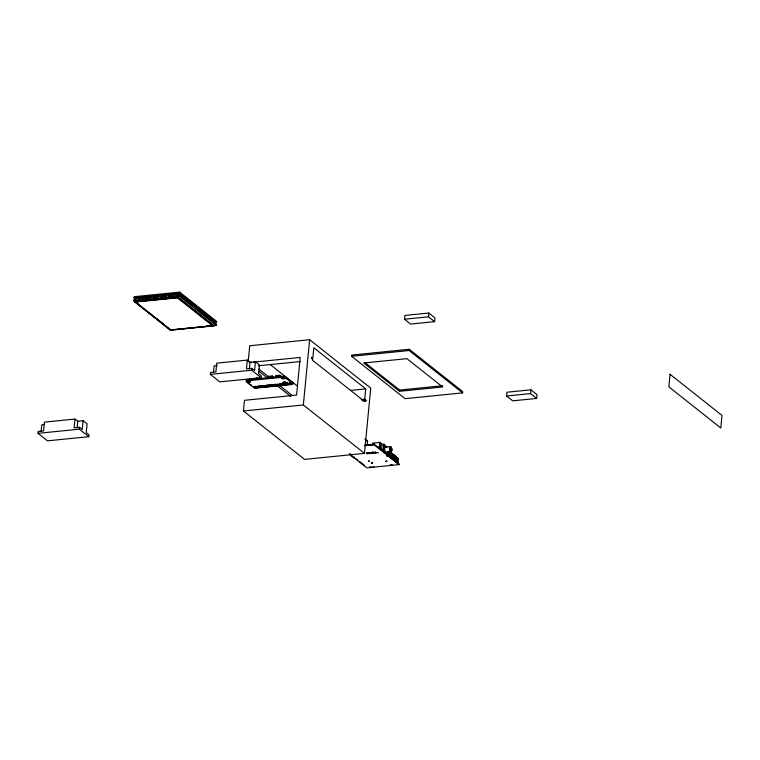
<?xml version="1.0" encoding="UTF-8"?>
<svg xmlns="http://www.w3.org/2000/svg" width="760" height="760" viewBox="0 0 760 760"><rect width="100%" height="100%" fill="white"/><g stroke="black" fill="none" stroke-linecap="round" stroke-linejoin="round"><path stroke-width="1.14" d="M38 433.333L38.18 431.452L43.576 430.91L44.422 422.132L74.974 419.064L77.719 421.24L83.115 420.698L87.087 423.842L86.241 432.63L88.986 434.805L88.806 436.686L47.471 440.838L38 433.333L79.335 429.181L88.806 436.686M41.145 431.433L41.781 424.849L43.938 424.631M74.974 419.064L74.129 427.842L79.515 427.3L82.26 429.485L83.115 420.698M77.083 427.823L77.719 421.24M79.335 429.181L79.515 427.3M154.993 317.623L133.741 300.789L133.893 299.212L179.417 294.642L216.391 323.931L216.239 325.498L170.706 330.068L156.845 319.086M135.888 299.108L134.045 297.644L134.13 296.704L179.655 292.135L216.629 321.423L216.543 322.363L214.206 322.591M134.586 301.863L134.653 301.235L177.783 296.903L213.531 325.223L213.465 325.85L170.335 330.182L134.586 301.863L177.716 297.53L213.465 325.85M134.795 299.402L134.947 297.825L179.274 293.379L215.631 322.173L215.479 323.75M170.335 330.182L170.401 329.555M177.716 297.53L177.783 296.903M179.274 293.379L179.123 294.947L175.626 295.298M216.239 325.498L179.265 296.21L179.417 294.642M216.543 322.363L179.569 293.075L179.655 292.135M210.33 374.376L210.511 372.495L215.906 371.953L216.752 363.166L247.304 360.097L250.049 362.283L255.445 361.741L259.416 364.885L258.571 373.673L261.316 375.849L261.136 377.729L219.802 381.881L210.33 374.376L251.665 370.224L261.136 377.729M213.475 372.476L214.111 365.892L217.341 365.57M247.304 360.097L246.458 368.885L251.845 368.344L254.6 370.519L255.445 361.741M248.206 361.551L249.726 345.743L309.633 339.72L370.737 388.123L364.458 453.378L304.551 459.391L243.447 410.989L244.473 400.32L296.59 395.086L300.209 357.447L253.887 362.102M247.845 382.166L247.779 382.793L251.294 385.577L251.36 384.949M249.413 368.866L250.049 362.283M251.665 370.224L251.845 368.344M272.241 375.972L271.681 377.15L268.451 377.473L268.052 376.95L268.109 376.39L272.241 375.972L273.771 377.178M279.784 375.212L279.233 376.39L275.994 376.713L275.595 376.19L275.652 375.63L279.784 375.212L281.314 376.428M287.346 382.394L287.261 383.334L257.308 386.337L258.827 387.552L288.781 384.541L285.731 382.118L282.729 382.423L284.259 383.629M364.458 453.378L303.344 404.976L309.633 339.72M351.623 356.307L351.738 355.053L409.25 349.277L462.716 391.628L462.593 392.882L405.089 398.658L351.623 356.307L409.127 350.531L462.593 392.882M364.619 400.491L364.524 401.441L312.626 360.325L312.712 359.385L311.486 358.416L311.609 357.162L312.835 358.131L313.832 347.776L365.731 388.892L364.733 399.237L365.959 400.206L365.835 401.46L364.619 400.491L362.273 400.729M365.55 445.341L366.282 445.274M366.671 444.676L366.282 445.331L367.004 444.59M367.298 445.246L367.526 441.037M368.714 445.094L368.771 444.467L369.559 444.942M368.933 445.037L368.771 444.467M370.015 444.999L371.735 445.094M372.381 445.483L372.609 443.127L379.8 442.405L382.175 444.296M374.186 444.173L399.209 463.99L399.142 464.616L374.119 444.799L374.186 444.173L364.942 445.094M383.658 446.728L383.315 450.262L379.344 447.117L379.8 442.405M384.047 451.981L384.674 445.398L386.973 447.212M386.678 455.059L386.945 452.238M387.096 454.404L387.315 452.209M387.286 455.002L387.562 452.171M387.495 454.698L387.771 451.877L388.702 452.067M388.113 454.641L388.379 452.095M388.426 455.164L388.797 451.402M387.562 456.276L388.569 456.18L388.997 452.029M387.277 454.812L389.034 454.736L388.569 456.18M389.462 455.44L388.844 455.497L389.205 451.734L390.137 451.924L389.776 455.686L389.823 451.668M389.405 456.646L389.937 452.314L390.555 452.248L390.507 456.266L389.576 456.076M388.436 455.354L389.776 455.316L390.137 457.226L390.678 452.894L391.286 452.837L391.238 456.845L390.308 456.655M390.032 457.339L390.555 452.248M389.177 455.933L390.507 455.895L390.763 457.919L391.286 452.837M390.877 457.805L391.409 453.473L392.017 453.416L391.656 457.178M389.909 456.513L391.238 456.475L391.096 457.985L393.072 459.553M404.5 319.219L404.861 315.457L428.82 313.044L434.938 317.889L434.577 321.651L410.609 324.064L404.5 319.219L428.459 316.815L434.577 321.651M391.505 458.498L392.017 453.416M391.609 458.394L391.238 456.475M391.96 455.933L392.141 454.052L392.749 453.995L392.702 458.005L391.78 457.824M391.827 458.565L391.97 457.055L390.64 457.092M392.236 459.078L392.749 453.995M392.34 458.974L392.873 454.632L393.481 454.575L393.442 458.594L392.512 458.403M392.559 459.144L392.702 457.644L391.372 457.672M392.967 459.658L393.481 454.575M399.522 391.305L363.774 362.985L406.904 358.653L442.652 386.973L399.522 391.305L399.637 390.051L364.809 362.463M393.423 457.102L393.604 455.221L394.221 455.154L394.174 459.173L393.243 458.983M392.103 458.261L393.442 458.223L393.803 460.132M393.699 460.247L394.221 455.154M392.844 458.84L394.174 458.802L394.031 460.303L396.739 462.46M394.592 459.505L394.953 455.734L394.345 455.8L395.266 455.99L394.905 459.752M394.43 460.826L394.174 458.802M394.896 458.261L395.077 456.38L395.684 456.313L395.637 460.332M394.763 460.892L394.905 459.382L393.575 459.42M395.684 456.313L395.323 460.085L394.715 460.142M395.171 461.405L394.905 459.382M395.494 461.472L395.418 459.791M396.055 460.664L396.416 456.902L395.808 456.959L396.739 457.149L396.368 460.911L395.447 460.721M395.903 461.985L395.637 459.962M396.226 462.051L396.15 460.37M396.796 461.244L397.147 457.482L396.54 457.539L397.47 457.729L397.1 461.491L396.178 461.301M396.634 462.565L396.368 460.541M397.109 461.12L396.957 462.631L398.097 463.724L398.354 462.108L396.881 460.949M397.527 461.823L397.888 458.061L397.271 458.118L398.202 458.308L397.841 462.07L396.91 461.89M397.366 463.144L397.623 461.529M397.689 463.21L397.841 461.709M409.127 350.531L409.25 349.277M428.459 316.815L428.82 313.044M506.568 395.998L506.929 392.226L530.889 389.823L536.997 394.659L536.636 398.43L512.677 400.834L506.568 395.998L530.528 393.585L536.636 398.43M530.528 393.585L530.889 389.823M387.6 455.249L387.97 451.487M389.31 452.285L388.731 454.86M381.149 445.588L381.13 446.338M271.5 386.033L270.512 385.899L271.481 386.213M370.785 452.647C368.885 452.922 372.419 452.542 370.823 452.713M372.286 451.896L372.799 451.81M372.552 462.583L371.564 462.526M353.751 457.653L354.302 457.083M354.369 457.206L353.77 457.843L351.034 455.506M389.443 455.249L389.034 454.736M390.184 455.829L389.776 455.316M390.916 456.409L390.507 455.895M392.378 457.577L391.97 457.055M393.11 458.156L392.702 457.644M393.851 458.736L393.442 458.223M249.612 378.879L250.448 379.411L255.237 378.936L256.196 378.214L257.621 379.344M284.363 377.368L282.796 377.359M256.538 386.488L255.255 386.479M263.625 386.593L263.796 386.612M276.25 384.645L276.422 384.645M272.906 385.928L272.374 385.577M286.377 384.57L285.513 384.332L286.463 384.702M368.904 444.866L366.662 444.799M248.112 380.38L249.023 380.38M267.957 384.94L267.301 384.94M267.349 385.538L267.434 385.548M275.452 384.19L274.787 384.19M285.513 382.622L285.256 382.603M260.547 386.897L260.803 386.916M282.938 383.439L282.283 383.43M272.07 385.339L271.577 385.177L272.223 385.453M263.844 386.84C265.373 386.412 261.469 386.593 263.995 386.963M275.063 385.035C273.248 384.465 277.02 385.177 274.056 384.94M279.252 384.341C280.278 384.778 277.761 384.056 279.709 384.702M282.378 384.284L282.15 384.218M282.33 384.037L281.723 384.094L282.207 384.19M277.324 385.491L277.153 385.491M287.042 383.828L286.786 383.819M278.825 385.339C280.364 384.978 276.45 384.997 278.977 385.462M134.045 297.644L179.569 293.075M138.291 299.05L142.956 298.576M145.293 298.348L151.126 297.758M153.463 297.521L158.127 297.055M160.455 296.818L166.288 296.238M168.625 296.001L173.289 295.535M133.741 300.789L179.265 296.21M199.538 326.629L201.875 326.391M206.53 325.926L208.867 325.688M249.251 362.567L251.569 362.33M258.58 365.75L300.209 361.57M283.66 382.014L284.858 381.89M283.499 383.03L286.491 382.726M350.474 390.421L365.731 388.892M399.637 390.051L442.766 385.719M243.447 410.989L303.344 404.976M361.219 399.599L364.733 399.237M362.434 400.558L365.959 400.206M364.885 445.721L374.119 444.799M377.292 447.317L379.344 447.117M385.5 447.079L390.298 446.604M390.868 452.504L389.937 452.314M391.599 453.083L390.678 452.894M392.34 453.663L391.409 453.473M393.072 454.242L392.141 454.052M393.803 454.831L392.873 454.632M394.535 455.411L393.604 455.221M396.007 456.57L395.077 456.38M389.965 464.92L392.274 464.683M373.891 467.029L370.528 467.362L370.025 466.83M399.142 464.616L366.805 467.865L349.201 453.919M285.409 383.743L285.494 383.752M287.195 383.952L286.52 383.885M276.336 384.636C274.436 384.835 278.616 385.168 276.269 384.512M280.972 384.437L280.716 384.398M287.346 384.075L287.859 384.104M273.344 384.94L273.514 384.959M277.97 384.74L278.578 384.683L277.885 384.731M279.86 384.826L280.231 385.187M277.096 385.244C275.224 385.5 279.376 385.7 277.029 385.12M264.727 386.203C262.723 384.788 266.409 387.562 265.297 386.46M269.61 385.994L269.781 386.013M264.879 386.327L265.392 386.356M265.202 386.45L265.44 386.507M260.718 386.906C258.599 387.04 262.931 387.429 260.556 386.773M369.417 444.97L368.885 444.875M284.648 383.135L284.81 383.163M282.255 383.914L283.072 384.227L282.026 384.332M287.631 384.437C288.952 385.082 286.017 382.954 286.71 383.8M279.262 384.209C279.594 384.683 281.172 385.88 280.022 384.816M283.024 384.512L283.527 384.588M278.046 384.864L277.229 384.541L278.113 384.398M272.051 385.462L271.244 385.149L272.118 384.997M274.189 385.548L274.36 385.586M275.813 385.766L275.015 385.51L275.88 385.301M264.442 385.842L264.527 385.861M265.905 385.938L265.82 385.918M259.948 386.298L260.12 386.327M262.181 386.992L262.086 386.983M284.098 383.8C283.204 384.019 283.917 384.161 284.078 383.923M281.542 384.19L282.292 384.265M284.553 384.721C283.841 384.522 285.579 384.36 284.449 384.826M280.791 384.417C278.996 383.923 283.072 384.294 280.687 384.522M281.874 384.702C280.981 385.177 282.045 384.987 281.846 384.826M268.707 385.728C270.247 385.092 267.624 385.776 269.021 385.405M261.639 386.051C260.005 386.707 262.817 386.013 261.326 386.374M259.407 386.954C258.124 387.125 259.569 387.381 259.378 387.087M288.021 384.142L287.546 384.417M272.013 385.111L272.574 385.928M371.611 452.666L372.894 452.561L372.219 452.494M364.828 438.909L367.688 441.208M365.512 439.812L367.298 441.227M270.227 364.562L297.103 385.852M180.937 296.381L191.852 305.026M198.208 310.07L210.938 320.15M284.154 382.346L284.772 382.831M282.957 382.47L283.575 382.954M271.681 377.15L273.21 378.356M258.818 369.037L269.012 377.112M279.214 385.187L292.191 395.466M259.207 371.478L267.539 378.081M276.801 385.415L290.69 396.416M257.032 377.53L258.457 378.651M349.97 453.853L351.747 455.259M356.193 458.784L357.979 460.199M359.755 461.605L364.202 465.13M258.733 386.26L259.341 386.745L257.526 386.384M135.565 301.967L141.987 307.049M150.233 313.585L152.066 315.029M153.9 316.483L163.067 323.75M369.93 466.877L370.481 467.466M385.928 460.921L386.983 460.93M291.327 382.669L289.579 382.66M350.578 454.204L350.987 455.639M246.487 380.769A2.023 0.722 5.5 0 1 247.37 379.858L282.71 376.314A2.023 0.722 5.5 0 1 285.427 376.856L292.752 382.669A2.023 0.722 5.5 0 1 292.305 383.496M284.582 376.666A2.023 0.722 5.5 0 1 285.399 377.577M282.131 376.533A2.023 0.722 5.5 0 1 284.098 376.551M291.602 382.233A2.023 0.722 5.5 0 1 292.201 383.296M246.819 380.294A2.023 0.722 5.5 0 1 250.23 380.313M386.84 451.829A2.698 1.226 84.3 0 1 384.721 450.158A2.698 1.226 84.3 0 1 386.147 447.231M382.09 448.02A2.023 0.921 84.3 0 1 380.637 445.968A2.023 0.921 84.3 0 1 381.985 444.552M383.505 445.578C384.009 449.293 384.969 443.507 383.505 445.578M670.054 374.291L668.847 386.84L720.793 427.984L722 415.435L670.054 374.291M386.469 455.743L387.134 455.82L386.469 455.743M247.769 381.444L249.565 381.71L247.769 381.444M254.79 387.011L256.595 387.277L254.79 387.011M258.115 386.507L258.77 386.602L258.153 386.479M259.293 386.289L260.604 386.488L259.369 386.241M261.554 386.745L262.865 386.945L261.554 386.745M262.285 385.985L263.596 386.184L262.361 385.938M262.608 386.051L263.264 386.147L262.608 386.051M265.287 385.69L266.599 385.88L265.287 385.69M266.048 386.289L267.358 386.488L266.048 386.289M266.779 385.538L268.09 385.738L266.779 385.538M267.548 386.137L268.859 386.337L267.548 386.137M267.862 386.203L268.517 386.308L267.957 386.156M269.04 385.994L270.351 386.184L269.116 385.938M269.772 385.234L271.082 385.434L269.848 385.187M270.094 385.301L270.75 385.396L270.094 385.301M272.773 384.93L274.084 385.13L272.773 384.93M273.534 385.538L274.844 385.738L273.534 385.538M275.348 385.453L276.345 385.586L275.386 385.424M282.511 377.948L284.316 378.224L282.511 377.948M282.52 384.636L283.831 384.835L282.52 384.636M283.547 382.584L284.202 382.688L283.584 382.555M283.993 383.125L285.304 383.325L283.993 383.125M284.724 382.375L286.035 382.565L284.8 382.318M284.753 383.733L286.064 383.933L284.753 383.733M285.808 383.04L286.463 383.135L285.808 383.04M289.541 383.515L291.337 383.791L289.541 383.515M366.424 453.045L367.08 453.15L366.519 453.007M367.147 453.625L367.802 453.72L367.184 453.596M367.868 452.903L368.534 452.998L367.906 452.874M368.6 453.473L369.255 453.577L368.638 453.454M369.312 452.751L369.968 452.855L369.312 452.751M370.044 453.33L370.699 453.435L370.044 453.33M371.535 453.197L372.191 453.292L371.573 453.169M368.647 461.006L369.303 461.111L368.647 461.006M372.979 453.055L373.635 453.15L373.017 453.026M373.692 452.314L374.347 452.418L373.73 452.285M374.442 452.912L375.098 453.007L374.442 452.912M375.145 452.171L375.801 452.266L375.183 452.143M375.858 452.76L376.513 452.855L375.896 452.732M371.469 463.001L372.514 463.163L371.469 463.001M377.33 452.608L377.986 452.713L377.33 452.608M385.88 461.443L386.925 461.605L385.938 461.405M177.422 297.834L135.489 302.043L170.63 329.878L212.562 325.669L177.422 297.834M282.615 377.255L247.275 380.798A2.023 0.722 5.5 0 0 246.392 381.71L253.726 387.514A2.023 0.722 5.5 0 0 256.443 388.065L291.783 384.512A2.023 0.722 5.5 0 0 292.666 383.61L285.332 377.796A2.023 0.722 5.5 0 0 282.615 377.255M286.416 382.802L285.219 382.926L287.033 383.287L286.416 382.802M247.541 382.137A2.023 0.722 5.5 0 0 250.657 381.824A2.023 0.722 5.5 0 0 247.731 380.893A2.023 0.722 5.5 0 0 247.541 382.137M282.292 378.651A2.023 0.722 5.5 0 0 285.399 378.337A2.023 0.722 5.5 0 0 282.473 377.406A2.023 0.722 5.5 0 0 282.292 378.651M289.322 384.218A2.023 0.722 5.5 0 0 292.429 383.904A2.023 0.722 5.5 0 0 289.503 382.974A2.023 0.722 5.5 0 0 289.322 384.218M254.572 387.704A2.023 0.722 5.5 0 0 257.688 387.391A2.023 0.722 5.5 0 0 254.752 386.46A2.023 0.722 5.5 0 0 254.572 387.704M390.137 448.466A1.349 0.608 84.3 0 0 390.735 450.594A1.349 0.608 84.3 0 0 391.21 448.713A1.349 0.608 84.3 0 0 390.137 448.466M389.576 447.678A2.698 1.226 84.3 0 0 390.783 451.934A2.698 1.226 84.3 0 0 391.733 448.172A2.698 1.226 84.3 0 0 389.576 447.678M389.719 447.868A2.365 1.073 84.3 0 0 390.773 451.601A2.365 1.073 84.3 0 0 391.599 448.305A2.365 1.073 84.3 0 0 389.719 447.868M383.125 444.752A2.023 0.921 84.3 0 0 384.028 447.944A2.023 0.921 84.3 0 0 384.74 445.123A2.023 0.921 84.3 0 0 383.125 444.752"/></g></svg>
